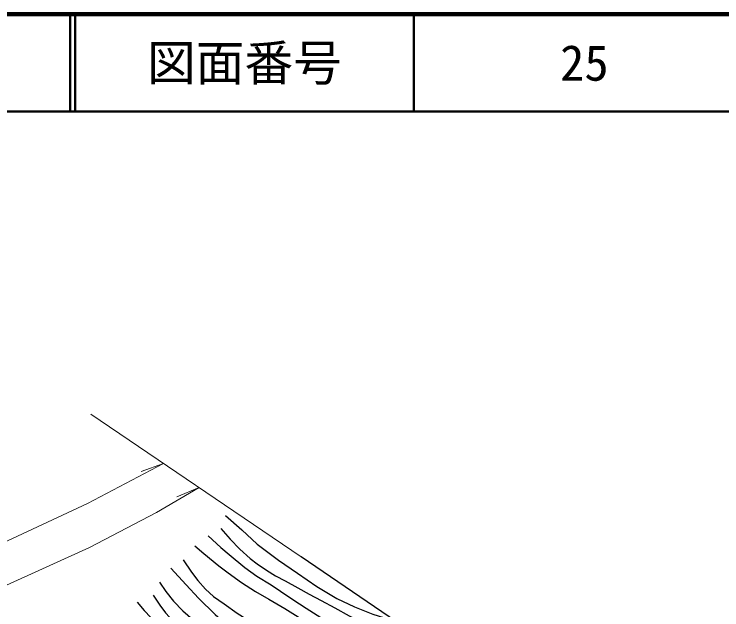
# Model space of a CAD drawing. Units: millimetres at full size, sheet at 1:1000; details may follow other scales. Extents: x 40000 to 680000, y 20000 to 380000.
# Drawn here: x 502998 to 575600, y 318859 to 380000 of the extents above; entities that cross this region are included whole.
import ezdxf
from ezdxf.enums import TextEntityAlignment as Align

# ---------------------------------------------------------------- set-up
doc = ezdxf.new("R2010")
doc.units = ezdxf.units.MM
doc.header["$LTSCALE"] = 1000
for name, color, linetype, lineweight in [('M-BGD', 7, 'Continuous', 25), ('M-BMK-OTRS', 5, 'Continuous', 25), ('M-STR-HTXT', 7, 'Continuous', 13), ('M-TTL', 2, 'Continuous', 140), ('M-TTL-LINE', 7, 'Continuous', 50)]:
    doc.layers.add(name, color=color, linetype=linetype, lineweight=lineweight)
doc.layers.add('M-TTL-TXT', color=7, linetype='Continuous')
doc.styles.add('ＭＳ ゴシック', font='')
doc.styles.get('ＭＳ ゴシック').set_extended_font_data('MS Gothic')

msp = doc.modelspace()

# ---------------------------------------------------------------- linework, layer by layer
at = {"layer": 'M-BGD'}
for points in [[(524667, 328557), (526342, 327070), (527942, 325615), (530108, 323956), (532072, 322612), (534035, 321241), (536105, 320013), (537909, 319154), (539782, 318402), (541549, 317876)], [(524200, 327194), (525174, 326116), (526160, 325075), (527220, 324135), (527926, 323575), (528889, 322918), (529805, 322363), (530809, 321828), (532094, 321123), (533270, 320482), (534487, 319827), (535896, 319050), (537378, 318248), (538697, 317566), (540306, 316760)], [(522908, 326443), (524216, 325267), (525070, 324525), (526674, 323194), (527897, 322306), (529356, 321416), (530330, 320764), (531579, 319936), (532959, 319019), (534458, 318082), (535829, 317253), (536891, 316744), (537795, 316284), (538315, 316064)], [(521536, 325422), (522460, 324632), (524001, 323370), (524950, 322643), (526330, 321675), (527747, 320759), (529131, 319943), (530782, 319011), (532118, 318143), (533466, 317239), (534972, 316258), (536592, 315238)], [(520343, 323977), (521175, 322743), (521848, 321856), (522632, 320988), (523464, 320226), (524532, 319463), (525892, 318519), (527724, 317353), (529680, 316153), (531754, 314953), (532948, 314253), (533751, 313876)], [(519079, 323128), (520645, 321410), (521898, 320074), (523611, 318369), (525202, 317008), (527013, 315517), (528939, 314203), (530178, 313439), (531537, 312814)], [(517895, 321692), (518552, 320726), (519338, 319737), (520297, 318748), (521317, 317865), (522549, 316935), (523970, 315884), (525353, 314857), (526645, 313966), (528489, 312756), (529762, 311964)], [(517262, 320354), (517928, 319351), (518529, 318564), (519373, 317626), (520621, 316576), (521653, 315808), (523793, 314249), (525238, 313274), (527012, 312082), (528280, 311253)], [(515606, 319651), (516337, 318785), (517004, 318059), (518062, 317022), (518755, 316461), (519932, 315496), (521356, 314442), (522584, 313558), (523583, 312913), (525155, 311812), (526870, 310577)]]:
    msp.add_lwpolyline(points, dxfattribs=at)
at = {"layer": 'M-BMK-OTRS'}
msp.add_line((576613, 294334), (532431, 324284), dxfattribs=at)
at = {"layer": 'M-STR-HTXT'}
for p, q in [((532431, 324284), (510867, 338955)), ((518336, 333873), (516025, 333046)), ((521965, 331404), (519694, 330473))]:
    msp.add_line(p, q, dxfattribs=at)
for points in [[(518336, 333873), (510528, 329774), (502309, 325947), (497012, 323765), (490453, 321457), (484126, 319456), (476663, 317632), (469996, 316302), (463931, 315387), (457823, 314711), (452302, 314305), (445744, 314125), (439410, 314267), (433706, 313738), (425819, 312913), (421228, 312254), (420238, 312010), (412197, 310625), (404790, 309011), (397741, 307169), (389147, 304587), (382656, 302343), (376535, 299989), (368380, 296538)], [(437763, 310693), (442415, 310464), (448411, 310447), (454825, 310755), (462620, 311420), (469188, 312268), (476407, 313564), (484030, 315357), (490665, 317238), (496913, 319369), (501829, 321227), (510715, 325253), (517598, 328853), (521965, 331404)]]:
    msp.add_lwpolyline(points, dxfattribs=at)
at = {"layer": 'M-TTL'}
msp.add_line((680000, 380000), (40000, 380000), dxfattribs=at)
at = {"layer": 'M-TTL-LINE'}
for p, q in [((508747, 380000), (508747, 370000)), ((509247, 380000), (509247, 370000)), ((543997, 380000), (543997, 370000)), ((40000, 370000), (680000, 370000))]:
    msp.add_line(p, q, dxfattribs=at)

# ---------------------------------------------------------------- texts
at = {"layer": 'M-TTL-TXT', "style": 'ＭＳ ゴシック'}
for s, p in [('図面番号', (526622, 375000)), ('25', (561497, 375000))]:
    msp.add_text(s, height=3666, dxfattribs=at).set_placement(p, align=Align.MIDDLE_CENTER)

doc.saveas('drawing.dxf')
